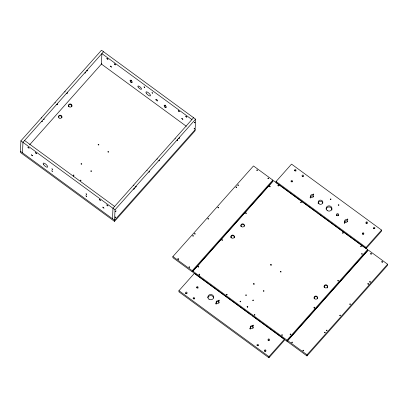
<?xml version="1.0" encoding="UTF-8"?>
<svg xmlns="http://www.w3.org/2000/svg" width="408" height="408" viewBox="0 0 408 408"><rect width="100%" height="100%" fill="white"/><g stroke="black" fill="none" stroke-linecap="round" stroke-linejoin="round"><path stroke-width="0.61" d="M20.905 140.831L20.4 152.434L114.51 221.381L195.085 130.79L195.59 119.192L101.48 50.24L20.905 140.831L115.015 209.783L114.51 221.381M22.496 152.821L22.95 142.331L103.525 51.739M112.511 218.775L112.97 208.284L193.545 117.693M172.91 256.545L172.859 257.657L192.183 271.815L272.758 181.223L272.804 180.112L253.48 165.954L172.91 256.545L192.229 270.703L192.183 271.815M178.954 290.695L178.903 291.807L268.923 357.76L284.381 340.379L284.432 339.267L194.412 273.314L178.954 290.695L268.969 356.648L268.923 357.76M252.195 315.782L286.972 341.261L367.547 250.67L367.598 249.558L273.488 180.611L192.913 271.203L192.862 272.315L251.17 315.032M381.556 230.066L366.093 247.447L366.047 248.559L381.505 231.178L381.556 230.066L291.536 164.113L276.078 181.494L276.027 182.606L316.435 212.211M286.972 341.261L287.023 340.155L367.598 249.558M287.706 340.649L287.655 341.761L306.979 355.919L387.549 265.327L387.6 264.216L368.276 250.058L287.706 340.649L307.025 354.807L306.979 355.919M64.903 91.999L65.107 91.555M156.968 159.355L157.309 158.85M41.565 118.106L41.805 117.749M175.098 138.929L175.267 138.659M54.978 102.989L55.309 102.587M133.671 185.472L134.002 185.069M147.099 170.345L147.084 170.666M29.667 144.758L101.801 63.653M115.015 209.783L195.59 119.192M195.131 129.678L114.556 220.269L20.451 151.322M192.229 270.703L272.804 180.112M268.969 356.648L284.432 339.267M307.025 354.807L387.6 264.216M73.358 176.072L73.792 176.032M344.332 223.395L344.765 223.36M270.739 265.404L271.269 265.414M344.592 222.212C343.25 223.212 346.142 222.921 344.592 222.212A1.454 1.321 2.5 0 1 347.402 221.615M178.066 259.697L178.398 259.707M199.206 275.186L199.543 275.196M370.887 254.388L371.224 254.393M253.74 284.575L254.077 284.585M382.026 262.548L382.362 262.558M247.33 307.403L247.666 307.413M369.888 282.53L370.219 282.54M368.067 284.575L368.404 284.585M314.165 308.244L314.502 308.249M191.908 119.534L101.888 53.581L101.434 64.071L186.334 126.276M276.078 181.494L366.093 247.447M317.46 212.961L365.537 248.186M24.587 140.49L114.607 206.443M192.913 271.203L287.023 340.155M365.95 223.375A0.729 0.658 2.5 0 1 367.297 223.411M362.523 234.156A0.729 0.658 2.5 0 1 363.773 234.34M373.55 228.725A0.729 0.658 2.5 0 1 374.575 228.628M294.811 170.814A0.729 0.658 2.5 0 1 295.917 171.115M291.149 181.861A0.729 0.658 2.5 0 1 292.301 181.891M302.175 176.429A0.729 0.658 2.5 0 1 303.328 176.46M310.508 196.891A1.454 1.321 2.5 0 1 313.395 196.967M336.37 215.669A1.163 1.056 2.5 0 1 338.676 215.73M326.12 209.171A2.912 2.637 2.5 0 1 329.435 206.989A2.912 2.637 2.5 0 1 331.872 210.013M318.158 203.561A2.331 2.111 2.5 0 1 320.214 201.246A2.331 2.111 2.5 0 1 322.784 203.133M257.101 345.724A0.729 0.658 2.5 0 1 258.259 345.755M264.603 351.217A0.729 0.658 2.5 0 1 265.848 351.4M268.03 340.435A0.729 0.658 2.5 0 1 269.372 340.471M185.625 293.571A0.729 0.658 2.5 0 1 186.971 293.607M193.361 298.804A0.729 0.658 2.5 0 1 194.381 298.952M196.886 287.875A0.729 0.658 2.5 0 1 197.997 288.175M216.123 302.874A1.454 1.321 2.5 0 1 217.602 301.42A1.454 1.321 2.5 0 1 219.009 302.95M250.221 327.853A1.454 1.321 2.5 0 1 251.889 326.42A1.454 1.321 2.5 0 1 253.001 328.262M207.851 297.82A2.912 2.637 2.5 0 1 210.788 295.601A2.912 2.637 2.5 0 1 213.624 297.968M241.001 226.583A1.749 1.581 2.5 0 1 240.893 226.18M240.904 225.772A1.749 1.581 2.5 0 1 242.893 224.461A1.749 1.581 2.5 0 1 244.356 226.272M230.999 237.833A1.749 1.581 2.5 0 1 232.662 235.686A1.749 1.581 2.5 0 1 234.228 237.915M324.09 287.14A1.749 1.581 2.5 0 1 326.313 285.462A1.749 1.581 2.5 0 1 327.19 287.977M314.089 298.386A1.749 1.581 2.5 0 1 316.088 296.662A1.749 1.581 2.5 0 1 317.424 298.87M68.539 106.702A1.749 1.581 2.5 0 1 70.202 104.56A1.749 1.581 2.5 0 1 71.767 106.789M58.436 117.137A1.749 1.581 2.5 0 1 60.425 115.826A1.749 1.581 2.5 0 1 61.889 117.642M73.231 175.216C73.955 176.684 74.389 174.022 73.231 175.216M80.279 180.382C81.003 181.851 81.437 179.183 80.279 180.382M81.054 163.894C81.778 165.362 82.212 162.695 81.054 163.894M90.831 171.054C91.555 172.523 91.984 169.856 90.831 171.054M98.149 144.667C98.874 146.135 99.307 143.473 98.149 144.667M107.926 151.832C108.65 153.301 109.079 150.634 107.926 151.832M177.842 258.891C178.566 260.365 178.995 257.698 177.842 258.891M188.981 267.056C189.705 268.525 190.133 265.858 188.981 267.056M192.709 235.844C193.433 237.313 193.866 234.646 192.709 235.844M194.529 233.799C195.254 235.268 195.687 232.601 194.529 233.799M198.048 266.776C198.773 268.245 199.206 265.577 198.048 266.776M198.982 274.38C199.706 275.854 200.139 273.187 198.982 274.38M207.896 218.77C208.621 220.238 209.054 217.571 207.896 218.77M215.71 303.695C216.434 305.164 216.867 302.496 215.71 303.695M217.903 207.519C218.627 208.988 219.055 206.326 217.903 207.519M218.622 300.426C219.346 301.895 219.774 299.227 218.622 300.426M221.876 239.986C222.6 241.454 223.033 238.792 221.876 239.986M226.486 294.535C227.21 296.004 227.644 293.337 226.486 294.535M235.997 187.175C236.722 188.644 237.155 185.977 235.997 187.175M237.818 185.13C238.542 186.599 238.976 183.931 237.818 185.13M240.057 301.435C240.781 302.909 241.215 300.242 240.057 301.435M245.703 213.2C246.427 214.669 246.86 212.002 245.703 213.2M245.698 295.096C246.422 296.57 246.85 293.903 245.698 295.096M247.105 306.602C247.829 308.071 248.263 305.403 247.105 306.602M249.808 328.68C250.532 330.149 250.966 327.481 249.808 328.68M252.746 300.262C253.47 301.731 253.898 299.064 252.746 300.262M253.516 283.774C254.24 285.243 254.674 282.576 253.516 283.774M252.72 325.405C253.445 326.874 253.873 324.207 252.72 325.405M256.78 170.141C257.504 171.61 257.933 168.948 256.78 170.141M254.22 314.854C254.944 316.322 255.377 313.655 254.22 314.854M263.293 290.935C264.017 292.403 264.45 289.736 263.293 290.935M267.918 178.301C268.642 179.77 269.071 177.108 267.918 178.301M269.53 186.41C270.254 187.879 270.688 185.212 269.53 186.41M270.616 264.547C271.34 266.021 271.769 263.354 270.616 264.547M277.919 185.63C278.644 187.099 279.077 184.436 277.919 185.63M280.388 271.713C281.112 273.181 281.546 270.514 280.388 271.713M281.724 335.004C282.448 336.473 282.882 333.81 281.724 335.004M290.114 334.228C290.838 335.697 291.271 333.03 290.114 334.228M291.73 342.332C292.449 343.801 292.883 341.139 291.73 342.332M300.65 202.286C301.374 203.755 301.808 201.088 300.65 202.286M302.869 350.492C303.593 351.961 304.021 349.299 302.869 350.492M310.111 197.564C310.835 199.033 311.263 196.365 310.111 197.564M313.018 194.29C313.742 195.758 314.175 193.096 313.018 194.29M313.941 307.438C314.665 308.907 315.098 306.24 313.941 307.438M324.554 332.438C325.278 333.912 325.712 331.245 324.554 332.438M326.375 330.393C327.099 331.867 327.527 329.2 326.375 330.393M330.271 199.165C330.995 200.634 331.429 197.967 330.271 199.165M338.227 204.994C338.951 206.463 339.385 203.796 338.227 204.994M337.768 280.648C338.492 282.117 338.921 279.455 337.768 280.648M339.742 315.364C340.466 316.832 340.899 314.17 339.742 315.364M342.475 232.932C343.199 234.401 343.633 231.734 342.475 232.932M347.116 219.274C347.84 220.743 348.274 218.076 347.116 219.274M349.748 304.118C350.472 305.587 350.9 302.92 349.748 304.118M360.662 246.254C361.386 247.722 361.82 245.055 360.662 246.254M361.595 253.863C362.319 255.332 362.748 252.664 361.595 253.863M367.843 283.769C368.567 285.238 369 282.576 367.843 283.769M369.663 281.724C370.387 283.193 370.816 280.531 369.663 281.724M370.663 253.582C371.387 255.051 371.821 252.384 370.663 253.582M381.801 261.742C382.525 263.211 382.959 260.549 381.801 261.742M41.764 121.722L42.289 121.13L41.764 121.722M43.58 119.682L44.11 119.085L43.58 119.682M56.947 104.647L57.477 104.055L56.947 104.647M66.953 93.401L67.453 92.794L66.953 93.401M85.048 73.052L85.552 72.446L85.048 73.052M86.868 71.007L87.368 70.4L86.868 71.007M115.464 211.579L115.994 210.987L115.464 211.579M115.199 217.627L115.729 217.031L115.199 217.627M133.824 189.174L134.354 188.583L133.824 189.174M135.645 187.129L136.17 186.538L135.645 187.129M149.012 172.1L149.537 171.508L149.012 172.1M159.018 160.854L159.518 160.247L159.018 160.854M177.113 140.505L177.613 139.898L177.113 140.505M178.934 138.46L179.433 137.853L178.934 138.46M194.402 122.828L194.927 122.237L194.402 122.828M194.137 128.872L194.667 128.28L194.137 128.872M27.922 147.166L29.014 148.13L27.922 147.166M31.457 154.846L32.548 155.81L31.457 154.846M35.425 152.658L36.516 153.622L35.425 152.658M51.949 168.876L52.607 169.453L51.984 168.856M51.862 170.85L52.52 171.426L51.898 170.83M106.86 58.41L107.952 59.374L106.86 58.41M110.395 66.096L111.486 67.06L110.395 66.096M114.362 63.908L115.454 64.872L114.362 63.908M86.047 193.856L86.7 194.438L86.083 193.836M85.961 195.83L86.618 196.411L85.961 195.83M130.886 80.126L131.539 80.702L130.886 80.126M130.8 82.1L131.458 82.676L130.835 82.079M99.302 199.461L100.388 200.425L99.302 199.461M144.08 86.863L144.738 87.439L144.08 86.863M102.836 207.142L103.928 208.106L102.836 207.142M106.799 204.954L107.891 205.918L106.799 204.954M152.036 92.692L152.694 93.269L152.072 92.672M164.985 105.106L165.638 105.687L164.985 105.106M164.898 107.08L165.551 107.661L164.898 107.08M178.235 110.706L179.326 111.67L178.235 110.706M181.774 118.391L182.866 119.355L181.774 118.391M185.737 116.204L186.828 117.167L185.737 116.204M366.211 223.049A0.729 0.658 2.5 0 0 367.384 222.641A0.729 0.658 2.5 0 0 366.399 221.916A0.729 0.658 2.5 0 0 366.211 223.049M373.713 228.541A0.729 0.658 2.5 0 0 374.886 228.138A0.729 0.658 2.5 0 0 373.901 227.414A0.729 0.658 2.5 0 0 373.713 228.541M362.686 233.973A0.729 0.658 2.5 0 0 363.86 233.57A0.729 0.658 2.5 0 0 362.875 232.846A0.729 0.658 2.5 0 0 362.686 233.973M294.836 170.748A0.729 0.658 2.5 0 0 296.009 170.345A0.729 0.658 2.5 0 0 295.025 169.621A0.729 0.658 2.5 0 0 294.836 170.748M302.333 176.246A0.729 0.658 2.5 0 0 303.511 175.838A0.729 0.658 2.5 0 0 302.527 175.119A0.729 0.658 2.5 0 0 302.333 176.246M291.307 181.677A0.729 0.658 2.5 0 0 292.485 181.274A0.729 0.658 2.5 0 0 291.501 180.55A0.729 0.658 2.5 0 0 291.307 181.677M345.183 221.993A1.454 1.321 2.5 0 0 347.534 221.182A1.454 1.321 2.5 0 0 345.566 219.739A1.454 1.321 2.5 0 0 345.183 221.993M311.085 197.013A1.454 1.321 2.5 0 0 313.436 196.197A1.454 1.321 2.5 0 0 311.467 194.759A1.454 1.321 2.5 0 0 311.085 197.013M336.84 215.546A1.163 1.056 2.5 0 0 338.722 214.894A1.163 1.056 2.5 0 0 337.146 213.741A1.163 1.056 2.5 0 0 336.84 215.546M327.226 210.528A2.912 2.637 2.5 0 0 331.923 208.901A2.912 2.637 2.5 0 0 327.986 206.014A2.912 2.637 2.5 0 0 327.226 210.528M319.066 203.873A2.331 2.111 2.5 0 0 322.82 202.572A2.331 2.111 2.5 0 0 319.673 200.262A2.331 2.111 2.5 0 0 319.066 203.873M164.271 105.968A1.454 0.495 41.7 0 0 166.24 107.411A1.454 0.495 41.7 0 0 165.296 105.764A1.454 0.495 41.7 0 0 164.271 105.968M130.172 80.988A1.454 0.495 41.7 0 0 132.141 82.431A1.454 0.495 41.7 0 0 131.197 80.784A1.454 0.495 41.7 0 0 130.172 80.988M155.948 99.807A1.163 0.398 41.7 0 0 157.524 100.96A1.163 0.398 41.7 0 0 156.764 99.644A1.163 0.398 41.7 0 0 155.948 99.807M146.222 93.065A2.912 0.994 41.7 0 0 150.159 95.951A2.912 0.994 41.7 0 0 148.272 92.657A2.912 0.994 41.7 0 0 146.222 93.065M138.098 86.986A2.331 0.796 41.7 0 0 141.25 89.296A2.331 0.796 41.7 0 0 139.74 86.659A2.331 0.796 41.7 0 0 138.098 86.986M257.264 345.54A0.729 0.658 2.5 0 0 258.437 345.132A0.729 0.658 2.5 0 0 257.453 344.413A0.729 0.658 2.5 0 0 257.264 345.54M268.291 340.109A0.729 0.658 2.5 0 0 269.464 339.701A0.729 0.658 2.5 0 0 268.479 338.982A0.729 0.658 2.5 0 0 268.291 340.109M264.767 351.033A0.729 0.658 2.5 0 0 265.94 350.63A0.729 0.658 2.5 0 0 264.955 349.906A0.729 0.658 2.5 0 0 264.767 351.033M185.885 293.245A0.729 0.658 2.5 0 0 187.063 292.837A0.729 0.658 2.5 0 0 186.074 292.118A0.729 0.658 2.5 0 0 185.885 293.245M196.911 287.813A0.729 0.658 2.5 0 0 198.084 287.405A0.729 0.658 2.5 0 0 197.1 286.686A0.729 0.658 2.5 0 0 196.911 287.813M193.387 298.738A0.729 0.658 2.5 0 0 194.56 298.335A0.729 0.658 2.5 0 0 193.576 297.611A0.729 0.658 2.5 0 0 193.387 298.738M250.787 328.129A1.454 1.321 2.5 0 0 253.133 327.313A1.454 1.321 2.5 0 0 251.165 325.875A1.454 1.321 2.5 0 0 250.787 328.129M216.689 303.144A1.454 1.321 2.5 0 0 219.035 302.333A1.454 1.321 2.5 0 0 217.066 300.89A1.454 1.321 2.5 0 0 216.689 303.144M208.962 299.171A2.912 2.637 2.5 0 0 213.654 297.544A2.912 2.637 2.5 0 0 209.717 294.663A2.912 2.637 2.5 0 0 208.962 299.171M241.567 226.634A1.749 1.581 2.5 0 0 244.382 225.655A1.749 1.581 2.5 0 0 242.02 223.926A1.749 1.581 2.5 0 0 241.567 226.634M231.56 237.879A1.749 1.581 2.5 0 0 234.381 236.905A1.749 1.581 2.5 0 0 232.019 235.171A1.749 1.581 2.5 0 0 231.56 237.879M314.762 298.835A1.749 1.581 2.5 0 0 317.577 297.86A1.749 1.581 2.5 0 0 315.216 296.126A1.749 1.581 2.5 0 0 314.762 298.835M324.763 287.589A1.749 1.581 2.5 0 0 327.583 286.615A1.749 1.581 2.5 0 0 325.217 284.881A1.749 1.581 2.5 0 0 324.763 287.589M43.421 164.332A2.912 0.994 41.7 0 0 47.359 167.214A2.912 0.994 41.7 0 0 45.467 163.919A2.912 0.994 41.7 0 0 43.421 164.332M69.1 106.748A1.749 1.581 2.5 0 0 71.92 105.774A1.749 1.581 2.5 0 0 69.559 104.045A1.749 1.581 2.5 0 0 69.1 106.748M59.099 117.999A1.749 1.581 2.5 0 0 61.914 117.025A1.749 1.581 2.5 0 0 59.553 115.291A1.749 1.581 2.5 0 0 59.099 117.999"/></g></svg>
